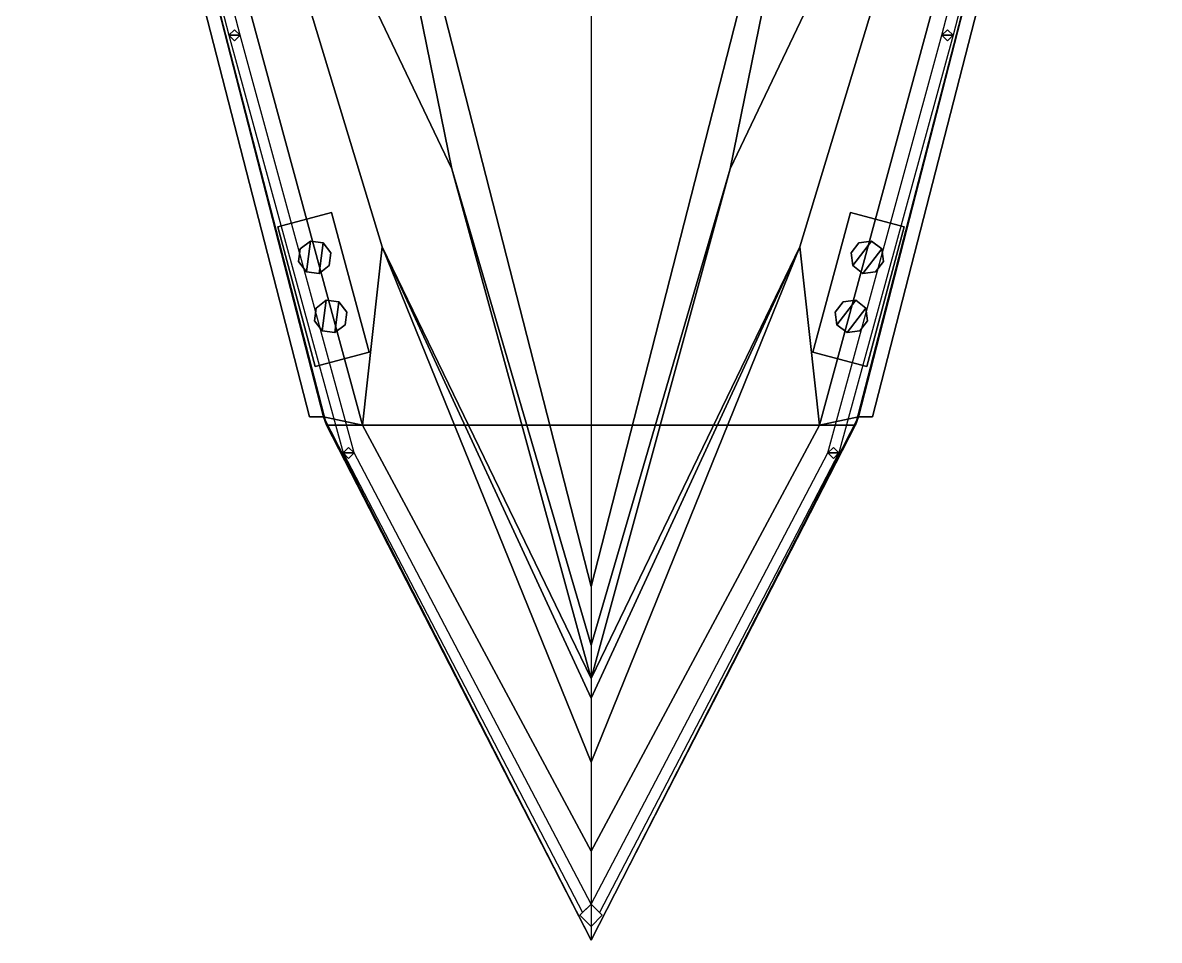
# Model space of a CAD drawing. Header units: millimetres. Extents: x -2.1 to 3, y -13.1 to 18.3.
# Drawn here: x -2.04 to 2.04, y -13.06 to -9.765 of the extents above; entities that cross this region are included whole.
import ezdxf

# ---------------------------------------------------------------- set-up
doc = ezdxf.new("R2010")
doc.units = ezdxf.units.MM
doc.layers.add('h2', color=6, linetype='Continuous')
doc.layers.add('railings', color=6, linetype='Continuous')

msp = doc.modelspace()

# ---------------------------------------------------------------- linework, layer by layer
for points in [[(0, -5.48, -1.16), (0, -11.79, -1.07), (-0.95, -8.08, -0.86), (-1.36, -3.6, -0.86)], [(-0.95, -8.08, -0.86), (-0.5, -10.29, -0.86), (-1.42, -8.36, -0.02), (-2.04, -3.88, -0.02)], [(0, -11.79, -1.07), (0, -12, -0.98), (-0.5, -10.29, -0.86), (-0.95, -8.08, -0.86)], [(-1.42, -8.36, -0.02), (-0.75, -10.57, -0.02), (-0.82, -11.21, 1.02), (-1.42, -9, 1.02)], [(-0.5, -10.29, -0.86), (0, -12.12, -0.86), (-0.75, -10.57, -0.02), (-1.42, -8.36, -0.02)], [(-1.42, -9, 1.02), (-0.82, -11.21, 1.02), (-0.96, -11.18, 1.83), (-1.52, -9, 1.8)], [(-1.52, -9, 1.95), (-0.95, -11.21, 1.98), (0.95, -11.21, 1.98), (1.52, -9, 1.95)], [(-1.52, -9, 1.92), (-0.96, -11.18, 1.95), (-0.95, -11.21, 1.98), (-1.52, -9, 1.95)], [(1.57, -9, 1.8), (1.01, -11.18, 1.83), (0.96, -11.18, 1.83), (1.52, -9, 1.8)], [(1.52, -9, 1.92), (0.96, -11.18, 1.95), (1.01, -11.18, 1.95), (1.57, -9, 1.92)], [(1.01, -11.18, 1.95), (1.01, -11.18, 1.83), (1.57, -9, 1.8), (1.57, -9, 1.92)], [(0, -12, -0.98), (0, -12, -0.98), (0, -12.12, -0.86), (-0.5, -10.29, -0.86)], [(-0.9314, -10.446, 2), (-0.9314, -10.446, 1.96), (-1.1246, -10.4977, 1.96), (-1.1246, -10.4977, 2)], [(-1.1246, -10.4977, 2), (-0.99, -11, 2), (-0.7968, -10.9482, 2), (-0.9314, -10.446, 2)], [(-0.7968, -10.9482, 2), (-0.7968, -10.9482, 1.96), (-0.9314, -10.446, 1.96), (-0.9314, -10.446, 2)], [(0.9314, -10.446, 1.96), (0.7968, -10.9482, 1.96), (0.7968, -10.9482, 2), (0.9314, -10.446, 2)], [(0.9314, -10.446, 2), (0.7968, -10.9482, 2), (0.99, -11, 2), (1.1246, -10.4977, 2)], [(1.1246, -10.4977, 2), (1.1246, -10.4977, 1.96), (0.9314, -10.446, 1.96), (0.9314, -10.446, 2)], [(-1.1246, -10.4977, 1.96), (-0.99, -11, 1.96), (-0.99, -11, 2), (-1.1246, -10.4977, 2)], [(0.99, -11, 2), (0.99, -11, 1.96), (1.1246, -10.4977, 1.96), (1.1246, -10.4977, 2)], [(-1.0437, -10.5771, 2.12), (-1.0497, -10.6226, 2.12), (-1.0218, -10.659, 2.12), (-1.0073, -10.5491, 2.12)], [(-1.0073, -10.5491, 2), (-1.0437, -10.5771, 2), (-1.0437, -10.5771, 2.12), (-1.0073, -10.5491, 2.12)], [(-1.0073, -10.5491, 2.12), (-1.0218, -10.659, 2.12), (-0.9762, -10.665, 2.12), (-0.9618, -10.5551, 2.12)], [(-0.9618, -10.5551, 2), (-1.0073, -10.5491, 2), (-1.0073, -10.5491, 2.12), (-0.9618, -10.5551, 2.12)], [(-0.9618, -10.5551, 2.12), (-0.9762, -10.665, 2.12), (-0.9398, -10.6371, 2.12), (-0.9338, -10.5915, 2.12)], [(-0.9338, -10.5915, 2), (-0.9618, -10.5551, 2), (-0.9618, -10.5551, 2.12), (-0.9338, -10.5915, 2.12)], [(0.9618, -10.5551, 2.12), (0.9338, -10.5915, 2.12), (0.9398, -10.6371, 2.12), (1.0073, -10.5491, 2.12)], [(0.9618, -10.5551, 2), (0.9338, -10.5915, 2), (0.9338, -10.5915, 2.12), (0.9618, -10.5551, 2.12)], [(1.0073, -10.5491, 2.12), (0.9398, -10.6371, 2.12), (0.9762, -10.665, 2.12), (1.0437, -10.5771, 2.12)], [(1.0073, -10.5491, 2), (0.9618, -10.5551, 2), (0.9618, -10.5551, 2.12), (1.0073, -10.5491, 2.12)], [(1.0437, -10.5771, 2), (1.0073, -10.5491, 2), (1.0073, -10.5491, 2.12), (1.0437, -10.5771, 2.12)], [(-1.0437, -10.5771, 2), (-1.0497, -10.6226, 2), (-1.0497, -10.6226, 2.12), (-1.0437, -10.5771, 2.12)], [(-0.9398, -10.6371, 2), (-0.9338, -10.5915, 2), (-0.9338, -10.5915, 2.12), (-0.9398, -10.6371, 2.12)], [(-0.75, -10.57, -0.02), (0, -12.42, -0.02), (0, -12.74, 1.02), (-0.82, -11.21, 1.02)], [(0, -12.12, -0.86), (0, -12.12, -0.86), (0, -12.19, -0.79), (-0.75, -10.57, -0.02)], [(0, -12.19, -0.79), (0, -12.19, -0.79), (0, -12.42, -0.02), (-0.75, -10.57, -0.02)], [(0.9338, -10.5915, 2), (0.9398, -10.6371, 2), (0.9398, -10.6371, 2.12), (0.9338, -10.5915, 2.12)], [(1.0437, -10.5771, 2.12), (0.9762, -10.665, 2.12), (1.0218, -10.659, 2.12), (1.0497, -10.6226, 2.12)], [(1.0497, -10.6226, 2), (1.0437, -10.5771, 2), (1.0437, -10.5771, 2.12), (1.0497, -10.6226, 2.12)], [(-1.0497, -10.6226, 2), (-1.0218, -10.659, 2), (-1.0218, -10.659, 2.12), (-1.0497, -10.6226, 2.12)], [(-0.9762, -10.665, 2), (-0.9398, -10.6371, 2), (-0.9398, -10.6371, 2.12), (-0.9762, -10.665, 2.12)], [(0.9398, -10.6371, 2), (0.9762, -10.665, 2), (0.9762, -10.665, 2.12), (0.9398, -10.6371, 2.12)], [(1.0218, -10.659, 2), (1.0497, -10.6226, 2), (1.0497, -10.6226, 2.12), (1.0218, -10.659, 2.12)], [(-1.0218, -10.659, 2), (-0.9762, -10.665, 2), (-0.9762, -10.665, 2.12), (-1.0218, -10.659, 2.12)], [(0.9762, -10.665, 2), (1.0218, -10.659, 2), (1.0218, -10.659, 2.12), (0.9762, -10.665, 2.12)], [(-0.9868, -10.7896, 2.12), (-0.9928, -10.8351, 2.12), (-0.9648, -10.8715, 2.12), (-0.9503, -10.7616, 2.12)], [(-0.9503, -10.7616, 2), (-0.9868, -10.7896, 2), (-0.9868, -10.7896, 2.12), (-0.9503, -10.7616, 2.12)], [(-0.9503, -10.7616, 2.12), (-0.9648, -10.8715, 2.12), (-0.9193, -10.8775, 2.12), (-0.9048, -10.7676, 2.12)], [(-0.9048, -10.7676, 2), (-0.9503, -10.7616, 2), (-0.9503, -10.7616, 2.12), (-0.9048, -10.7676, 2.12)], [(-0.9048, -10.7676, 2.12), (-0.9193, -10.8775, 2.12), (-0.8829, -10.8496, 2.12), (-0.8769, -10.804, 2.12)], [(-0.8769, -10.804, 2), (-0.9048, -10.7676, 2), (-0.9048, -10.7676, 2.12), (-0.8769, -10.804, 2.12)], [(0.9048, -10.7676, 2.12), (0.8769, -10.804, 2.12), (0.8829, -10.8496, 2.12), (0.9503, -10.7616, 2.12)], [(0.9048, -10.7676, 2), (0.8769, -10.804, 2), (0.8769, -10.804, 2.12), (0.9048, -10.7676, 2.12)], [(0.9503, -10.7616, 2.12), (0.8829, -10.8496, 2.12), (0.9193, -10.8775, 2.12), (0.9868, -10.7896, 2.12)], [(0.9503, -10.7616, 2), (0.9048, -10.7676, 2), (0.9048, -10.7676, 2.12), (0.9503, -10.7616, 2.12)], [(0.9868, -10.7896, 2), (0.9503, -10.7616, 2), (0.9503, -10.7616, 2.12), (0.9868, -10.7896, 2.12)], [(-0.9868, -10.7896, 2), (-0.9928, -10.8351, 2), (-0.9928, -10.8351, 2.12), (-0.9868, -10.7896, 2.12)], [(-0.8829, -10.8496, 2), (-0.8769, -10.804, 2), (-0.8769, -10.804, 2.12), (-0.8829, -10.8496, 2.12)], [(0.8769, -10.804, 2), (0.8829, -10.8496, 2), (0.8829, -10.8496, 2.12), (0.8769, -10.804, 2.12)], [(0.9868, -10.7896, 2.12), (0.9193, -10.8775, 2.12), (0.9648, -10.8715, 2.12), (0.9928, -10.8351, 2.12)], [(0.9928, -10.8351, 2), (0.9868, -10.7896, 2), (0.9868, -10.7896, 2.12), (0.9928, -10.8351, 2.12)], [(-0.9928, -10.8351, 2), (-0.9648, -10.8715, 2), (-0.9648, -10.8715, 2.12), (-0.9928, -10.8351, 2.12)], [(-0.9193, -10.8775, 2), (-0.8829, -10.8496, 2), (-0.8829, -10.8496, 2.12), (-0.9193, -10.8775, 2.12)], [(0.8829, -10.8496, 2), (0.9193, -10.8775, 2), (0.9193, -10.8775, 2.12), (0.8829, -10.8496, 2.12)], [(0.9648, -10.8715, 2), (0.9928, -10.8351, 2), (0.9928, -10.8351, 2.12), (0.9648, -10.8715, 2.12)], [(-0.9648, -10.8715, 2), (-0.9193, -10.8775, 2), (-0.9193, -10.8775, 2.12), (-0.9648, -10.8715, 2.12)], [(0.9193, -10.8775, 2), (0.9648, -10.8715, 2), (0.9648, -10.8715, 2.12), (0.9193, -10.8775, 2.12)], [(-0.99, -11, 2), (-0.99, -11, 1.96), (-0.7968, -10.9482, 1.96), (-0.7968, -10.9482, 2)], [(0.7968, -10.9482, 2), (0.7968, -10.9482, 1.96), (0.99, -11, 1.96), (0.99, -11, 2)], [(-0.82, -11.21, 1.02), (0, -12.74, 1.02), (0, -13.06, 2.03), (-0.96, -11.18, 1.83)], [(-0.96, -11.18, 1.83), (0, -13.06, 2.03), (0, -13.06, 2.03), (-0.96, -11.18, 1.95)], [(-0.96, -11.18, 1.95), (0, -13.06, 2.03), (0, -13.06, 2.03), (-0.95, -11.21, 1.98)], [(-0.95, -11.21, 1.98), (0, -13.06, 2.03), (0, -13.06, 2.03), (0.95, -11.21, 1.98)], [(0.96, -11.18, 1.95), (0.96, -11.18, 1.83), (1.01, -11.18, 1.83), (1.01, -11.18, 1.95)], [(0, -12.93, 2.02), (-0.04, -12.97, 2.02), (-0.04, -12.97, 5.1), (0, -12.93, 5.1)], [(0, -12.93, 5.1), (-0.04, -12.97, 5.1), (0, -13.01, 5.1), (0.04, -12.97, 5.1)], [(0.04, -12.97, 2.02), (0, -12.93, 2.02), (0, -12.93, 5.1), (0.04, -12.97, 5.1)], [(-0.04, -12.97, 2.02), (0, -13.01, 2.02), (0, -13.01, 5.1), (-0.04, -12.97, 5.1)], [(0, -13.01, 2.02), (0.04, -12.97, 2.02), (0.04, -12.97, 5.1), (0, -13.01, 5.1)]]:
    msp.add_3dface(points)
at = {"layer": 'h2'}
for points in [[(0, -5.48, -1.16), (0, -11.79, -1.07), (0.95, -8.08, -0.86), (1.36, -3.6, -0.86)], [(0.95, -8.08, -0.86), (0.5, -10.29, -0.86), (1.42, -8.36, -0.02), (2.04, -3.88, -0.02)], [(0, -11.79, -1.07), (0, -12, -0.98), (0.5, -10.29, -0.86), (0.95, -8.08, -0.86)], [(0.5, -10.29, -0.86), (0, -12.12, -0.86), (0.75, -10.57, -0.02), (1.42, -8.36, -0.02)], [(1.42, -8.36, -0.02), (0.75, -10.57, -0.02), (0.82, -11.21, 1.02), (1.42, -9, 1.02)], [(-1.52, -9, 1.92), (-0.96, -11.18, 1.95), (-1.01, -11.18, 1.95), (-1.57, -9, 1.92)], [(-1.01, -11.18, 1.95), (-1.01, -11.18, 1.83), (-1.57, -9, 1.8), (-1.57, -9, 1.92)], [(-1.57, -9, 1.8), (-1.01, -11.18, 1.83), (-0.96, -11.18, 1.83), (-1.52, -9, 1.8)], [(1.42, -9, 1.02), (0.82, -11.21, 1.02), (0.96, -11.18, 1.83), (1.52, -9, 1.8)], [(1.52, -9, 1.92), (0.96, -11.18, 1.95), (0.95, -11.21, 1.98), (1.52, -9, 1.95)], [(1.51, -9, 2.41), (1.3, -9.81, 2.41), (1.26, -9.81, 2.41), (1.47, -9, 2.41)], [(1.51, -9, 2.8), (1.3, -9.81, 2.8), (1.26, -9.81, 2.8), (1.47, -9, 2.8)], [(1.26, -9.81, 1.96), (1.28, -9.79, 1.96), (1.28, -9.79, 2.8), (1.26, -9.81, 2.8)], [(1.28, -9.79, 1.96), (1.3, -9.81, 1.96), (1.3, -9.81, 2.8), (1.28, -9.79, 2.8)], [(1.3, -9.81, 2.41), (0.89, -11.31, 2.43), (0.85, -11.31, 2.43), (1.26, -9.81, 2.41)], [(1.3, -9.81, 2.8), (0.89, -11.31, 2.82), (0.85, -11.31, 2.82), (1.26, -9.81, 2.8)], [(1.28, -9.83, 1.96), (1.26, -9.81, 1.96), (1.26, -9.81, 2.8), (1.28, -9.83, 2.8)], [(1.3, -9.81, 1.96), (1.28, -9.83, 1.96), (1.28, -9.83, 2.8), (1.3, -9.81, 2.8)], [(0, -12, -0.98), (0, -12, -0.98), (0, -12.12, -0.86), (0.5, -10.29, -0.86)], [(0, -12.12, -0.86), (0, -12.12, -0.86), (0, -12.19, -0.79), (0.75, -10.57, -0.02)], [(0, -12.19, -0.79), (0, -12.19, -0.79), (0, -12.42, -0.02), (0.75, -10.57, -0.02)], [(0.75, -10.57, -0.02), (0, -12.42, -0.02), (0, -12.74, 1.02), (0.82, -11.21, 1.02)], [(-0.96, -11.18, 1.95), (-0.96, -11.18, 1.83), (-1.01, -11.18, 1.83), (-1.01, -11.18, 1.95)], [(0.82, -11.21, 1.02), (0, -12.74, 1.02), (0, -13.06, 2.03), (0.96, -11.18, 1.83)], [(0.96, -11.18, 1.83), (0, -13.06, 2.03), (0, -13.06, 2.03), (0.96, -11.18, 1.95)], [(0.96, -11.18, 1.95), (0, -13.06, 2.03), (0, -13.06, 2.03), (0.95, -11.21, 1.98)], [(0.85, -11.31, 1.98), (0.87, -11.29, 1.98), (0.87, -11.29, 2.82), (0.85, -11.31, 2.82)], [(0.87, -11.29, 1.98), (0.89, -11.31, 1.98), (0.89, -11.31, 2.82), (0.87, -11.29, 2.82)], [(0.89, -11.31, 2.43), (0.03, -12.96, 2.43), (0, -12.93, 2.43), (0.85, -11.31, 2.43)], [(0.89, -11.31, 2.82), (0.03, -12.96, 2.82), (0, -12.93, 2.82), (0.85, -11.31, 2.82)], [(0.87, -11.33, 1.98), (0.85, -11.31, 1.98), (0.85, -11.31, 2.82), (0.87, -11.33, 2.82)], [(0.89, -11.31, 1.98), (0.87, -11.33, 1.98), (0.87, -11.33, 2.82), (0.89, -11.31, 2.82)]]:
    msp.add_3dface(points, dxfattribs=at)
at = {"layer": 'railings'}
for points in [[(-1.51, -9, 2.8), (-1.3, -9.81, 2.8), (-1.26, -9.81, 2.8), (-1.47, -9, 2.8)], [(-1.51, -9, 2.41), (-1.3, -9.81, 2.41), (-1.26, -9.81, 2.41), (-1.47, -9, 2.41)], [(-1.28, -9.79, 1.96), (-1.3, -9.81, 1.96), (-1.3, -9.81, 2.8), (-1.28, -9.79, 2.8)], [(-1.26, -9.81, 1.96), (-1.28, -9.79, 1.96), (-1.28, -9.79, 2.8), (-1.26, -9.81, 2.8)], [(-1.3, -9.81, 1.96), (-1.28, -9.83, 1.96), (-1.28, -9.83, 2.8), (-1.3, -9.81, 2.8)], [(-1.3, -9.81, 2.8), (-0.89, -11.31, 2.82), (-0.85, -11.31, 2.82), (-1.26, -9.81, 2.8)], [(-1.3, -9.81, 2.41), (-0.89, -11.31, 2.43), (-0.85, -11.31, 2.43), (-1.26, -9.81, 2.41)], [(-1.28, -9.83, 1.96), (-1.26, -9.81, 1.96), (-1.26, -9.81, 2.8), (-1.28, -9.83, 2.8)], [(-0.87, -11.29, 1.98), (-0.89, -11.31, 1.98), (-0.89, -11.31, 2.82), (-0.87, -11.29, 2.82)], [(-0.85, -11.31, 1.98), (-0.87, -11.29, 1.98), (-0.87, -11.29, 2.82), (-0.85, -11.31, 2.82)], [(-0.89, -11.31, 1.98), (-0.87, -11.33, 1.98), (-0.87, -11.33, 2.82), (-0.89, -11.31, 2.82)], [(-0.89, -11.31, 2.82), (-0.03, -12.96, 2.82), (0, -12.93, 2.82), (-0.85, -11.31, 2.82)], [(-0.89, -11.31, 2.43), (-0.03, -12.96, 2.43), (0, -12.93, 2.43), (-0.85, -11.31, 2.43)], [(-0.87, -11.33, 1.98), (-0.85, -11.31, 1.98), (-0.85, -11.31, 2.82), (-0.87, -11.33, 2.82)]]:
    msp.add_3dface(points, dxfattribs=at)

doc.saveas('drawing.dxf')
